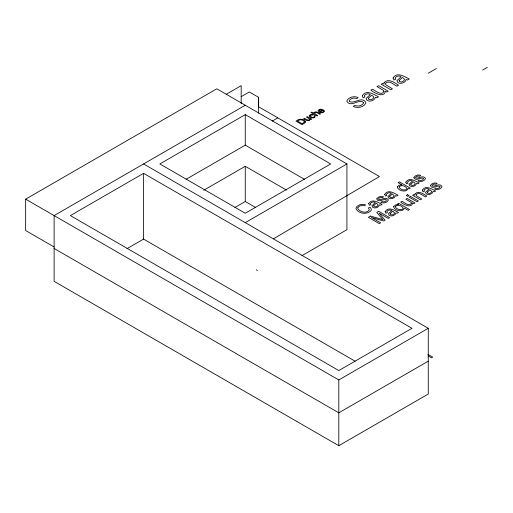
<?xml version="1.0" encoding="UTF-8"?>
<svg xmlns="http://www.w3.org/2000/svg" width="513" height="513" viewBox="0 0 513 513"><rect width="100%" height="100%" fill="white"/><g stroke="black" fill="none" stroke-linecap="round" stroke-linejoin="round"><path stroke-width="0.77" d="M258.424 113.193L258.456 97.239L249.312 91.962L241.181 96.656M273.423 238.84L379.466 176.549L258.18 106.524M54.115 246.965L25.65 230.529L25.65 199.159L216.794 88.807L346.929 163.942L346.929 229.683L301.971 255.641M226.278 94.27L241.181 85.665L241.181 103.697M245.259 105.242L54.115 215.595L54.115 281.342L338.798 445.694L428.265 394.042L428.265 328.301L143.589 163.942M143.576 173.336L70.39 215.595L338.798 370.559L411.99 328.307L143.576 173.336L143.576 239.084L355.118 361.216M245.259 114.63L159.857 163.942L245.259 213.248L330.661 163.942L245.259 114.63L245.259 145.16L186.027 179.351M272.249 121.055L277.796 117.849M203.751 190.252L245.259 166.289L286.498 190.099M428.24 73.231L436.377 68.537M127.006 248.651L143.589 239.077M234.883 207.502L245.259 201.506L255.57 207.464M482.598 70.044L487.35 67.306M245.259 222.642L346.929 163.942M25.65 199.159L338.798 379.953L428.265 328.301M428.265 361.171L338.798 412.824L54.115 248.465M427.848 354.38L432.76 357.099L431.542 357.798L428.118 355.823M245.259 145.16L304.491 179.351M256.231 269.767L257.449 270.473M338.798 379.953L338.798 445.694M258.456 97.239L258.456 106.678M245.259 166.289L245.259 201.506M357.843 207.784L357.83 208.599C359.979 212.279 366.93 213.876 369.347 209.772L368.417 207.925L370.213 207.303L371.316 209.189A5.835 3.367 0 0 1 370.681 210.958C366.596 214.883 358.106 213.774 355.907 208.477L356.926 206.386L359.844 204.751A5.624 3.251 0 0 1 363.653 204.43L365.589 204.847L364.512 205.86C362.216 205.097 359.074 205.463 357.843 207.784M363.563 102.6L363.55 103.139C361.838 105.909 357.715 106.755 354.823 105.415L353.316 106.447C357.394 108.499 363.711 107.345 365.82 103.075L365.724 102.17C361.55 95.957 354.111 104.466 349.263 101.369L349.167 100.683C350.661 98.316 354.111 97.419 356.644 98.618L358.189 97.579C354.464 95.745 348.904 96.912 346.903 100.702L346.974 101.548C351.181 107.807 359.081 98.207 363.563 102.6M313.86 113.046L311.68 112.11L310.936 112.533L316.983 116.021L317.72 115.598L314.546 113.431C315.553 111.129 318.605 113.732 319.804 114.393L320.542 113.963C318.913 112.777 315.412 110.455 313.86 113.046M362.268 95.745L363.146 97.778L364.948 96.989L364.333 95.7C365.583 93.873 368.449 93.109 370.29 94.539L366.122 98.483C366.737 102.837 374.856 101.292 375.317 97.284L376.818 97.778L378.517 96.803C373.656 94.443 366.436 89.147 362.268 95.745M368.693 203.584L369.411 205.251L370.899 204.604L370.392 203.546C371.418 202.039 373.778 201.41 375.292 202.584L371.861 205.828C372.367 209.413 379.049 208.143 379.428 204.847L380.659 205.251L382.057 204.45C378.062 202.513 372.124 198.153 368.693 203.584M393.048 77.976L393.926 80.009L395.728 79.214L395.119 77.931C396.363 76.097 399.229 75.334 401.07 76.764L396.902 80.714C397.524 85.062 405.636 83.523 406.097 79.515L407.604 80.009L409.297 79.028C404.436 76.674 397.216 71.371 393.048 77.976M384.718 194.331L385.443 195.998L386.924 195.35L386.417 194.292C387.443 192.785 389.803 192.157 391.316 193.337L387.892 196.582C388.399 200.16 395.074 198.89 395.452 195.594L396.69 195.998L398.082 195.196C394.087 193.26 388.149 188.899 384.718 194.331M385.173 211.587L385.898 213.254L387.379 212.606L386.879 211.548C387.905 210.041 390.265 209.413 391.778 210.593L388.347 213.838C388.854 217.416 395.529 216.146 395.908 212.85L397.145 213.254L398.543 212.453C394.548 210.516 388.61 206.155 385.173 211.587M405.809 182.153L406.533 183.821L408.015 183.173L407.514 182.115C408.54 180.608 410.894 179.98 412.414 181.153L408.983 184.398C409.489 187.976 416.165 186.713 416.543 183.417L417.781 183.821L419.172 183.019C415.184 181.076 409.239 176.716 405.809 182.153M422.302 190.15L423.026 191.817L424.507 191.169L424.007 190.111C425.033 188.604 427.387 187.976 428.906 189.156L425.476 192.401C425.982 195.979 432.658 194.709 433.036 191.413L434.274 191.817L435.672 191.016C431.677 189.079 425.732 184.718 422.302 190.15M397.498 186.835L397.434 187.591C398.909 191.253 407.232 192.779 408.053 188.29L409.047 188.861L410.285 188.149L399.422 181.878L398.094 182.641L401.993 184.892L401.16 184.872A3.7 2.135 0 0 0 398.742 185.52L397.498 186.835M376.786 198.832C377.985 203.494 383.897 198.082 386.52 199.91L385.603 201.34L383.762 201.91L381.928 201.571L380.819 202.449C383.352 203.546 387.026 202.808 388.303 200.224L388.258 199.647C385.898 196.21 381.787 200.16 378.741 199.506L378.427 198.871L379.434 197.935L380.979 197.441L382.441 197.691L383.564 196.832C381.242 195.806 378.145 196.703 376.786 198.832M413.908 177.402C415.107 182.064 421.019 176.652 423.642 178.473L422.725 179.909L420.884 180.48L419.05 180.14L417.941 181.018C420.474 182.115 424.148 181.378 425.424 178.793L425.38 178.216C423.02 174.773 418.909 178.723 415.863 178.075L415.543 177.44L416.55 176.504L418.095 176.004L419.563 176.26L420.686 175.401C418.364 174.375 415.267 175.266 413.908 177.402M430.401 185.398C431.6 190.06 437.512 184.648 440.135 186.476L439.218 187.905L437.377 188.483L435.543 188.136L434.434 189.015C436.967 190.118 440.641 189.374 441.917 186.79L441.873 186.213C439.513 182.775 435.402 186.726 432.356 186.072L432.036 185.437L433.043 184.507L434.588 184.007L436.056 184.257L437.179 183.404C434.857 182.378 431.76 183.269 430.401 185.398M393.76 206.482L393.67 207.22C395.19 210.869 403.058 212.427 404.366 208.124L408.22 210.349L409.554 209.573L398.665 203.295L397.466 203.988L398.518 204.591L395.76 204.854L393.76 206.482M305.581 121.863L304.735 123.062L302.067 124.633L296.027 121.145C298.515 118.638 304.094 118.144 305.581 121.863M395.555 206.309L395.433 207.021C396.498 208.977 399.159 209.881 401.32 209.567A2.636 1.52 0 0 0 403.077 207.938C401.775 205.572 397.671 204.309 395.555 206.309M368.437 98.156L368.321 98.829C369.758 100.67 373.317 99.503 373.714 97.323L373.028 96.194L371.559 95.271L368.437 98.156M373.765 205.566L373.669 206.117C374.856 207.63 377.78 206.668 378.107 204.879L376.337 203.193L373.765 205.566M399.217 80.387L399.101 81.06C400.538 82.901 404.097 81.734 404.494 79.553L403.814 78.425L402.339 77.501L399.217 80.387M389.79 196.312L389.7 196.864C390.88 198.377 393.804 197.422 394.131 195.626L392.362 193.94L389.79 196.312M390.252 213.568L390.156 214.12C391.342 215.633 394.266 214.678 394.593 212.882L392.823 211.196L390.252 213.568M410.887 184.135L410.791 184.686C411.971 186.2 414.902 185.238 415.222 183.442L413.452 181.756L410.887 184.135M427.38 192.131L427.284 192.683C428.464 194.196 431.395 193.241 431.722 191.445L429.952 189.759L427.38 192.131M399.338 186.661L399.21 187.367C400.275 189.31 402.91 190.208 405.058 189.893A2.661 1.539 0 0 0 406.822 188.258C405.52 185.905 401.442 184.616 399.338 186.661M309.66 119.196C308.634 121.51 305.652 118.849 304.414 118.227L303.677 118.65C304.946 119.997 309.73 122.331 310.294 119.144L310.936 119.516L311.596 119.131L307.223 116.605L306.479 117.035L309.66 119.196M383.993 91.333C381.749 96.393 375.24 90.577 372.534 89.204L370.912 90.141C373.624 92.59 384.282 98.579 385.378 91.211L386.783 92.026L388.232 91.186L378.665 85.665L377.049 86.601L383.185 90.224L383.993 91.333M411.484 203.084C409.643 207.246 404.289 202.455 402.057 201.333L400.724 202.103C402.962 204.116 411.727 209.041 412.625 202.981L413.779 203.655L414.972 202.962L407.104 198.422L405.77 199.191L410.823 202.167L411.484 203.084M309.275 115.611L309.185 116.047C309.698 118.836 316.861 118.541 314.835 115.521L314.014 115.887L314.341 116.881L313.411 117.381L311.949 117.278L310.262 116.169A1.629 0.943 0 0 1 310.692 115.194L312.577 115.13L313.186 114.649L310.788 114.534L309.275 115.611M304.498 121.914L302.151 123.761L297.54 121.094C299.47 119.215 303.35 119.311 304.498 121.914M384.134 82.715L384.025 84.138L382.666 83.356L381.21 84.196L390.771 89.724L392.394 88.787L385.814 84.767L385.43 83.895L385.757 83.132C389.348 79.752 393.753 84.927 396.927 86.171L398.55 85.235C394.754 82.747 388.206 77.816 384.134 82.715M414.972 194.049L414.882 195.222L413.767 194.574L412.567 195.267L420.436 199.814L421.769 199.038L416.357 195.735L416.306 194.395C419.262 191.612 422.885 195.87 425.495 196.889L426.829 196.12C423.706 194.074 418.326 190.015 414.972 194.049M319.227 110.359L319.625 111.481L322.068 110.071L320.58 109.756L319.227 110.359M323.485 111.43L322.408 112.193L320.195 111.86L323.459 109.974L321.029 109.211A2.565 1.481 0 0 0 319.452 109.474L318.599 109.962A2.629 1.52 0 0 0 318.131 110.898C319.092 113.232 323.184 113.585 324.492 111.372L324.12 110.385L323.261 110.77L323.485 111.43M370.533 216.076L368.372 217.326L379.229 223.597L380.62 222.796L371.374 217.461L383.756 220.988L385.058 220.237L379.12 213.164L388.213 218.416L389.598 217.615L378.735 211.343L376.798 212.459L382.922 219.66L370.533 216.076M407.54 194.709L406.206 195.479L407.745 196.37L409.079 195.594L407.54 194.709M410.535 196.441L409.201 197.21L417.069 201.75L418.403 200.981L410.535 196.441"/></g></svg>
